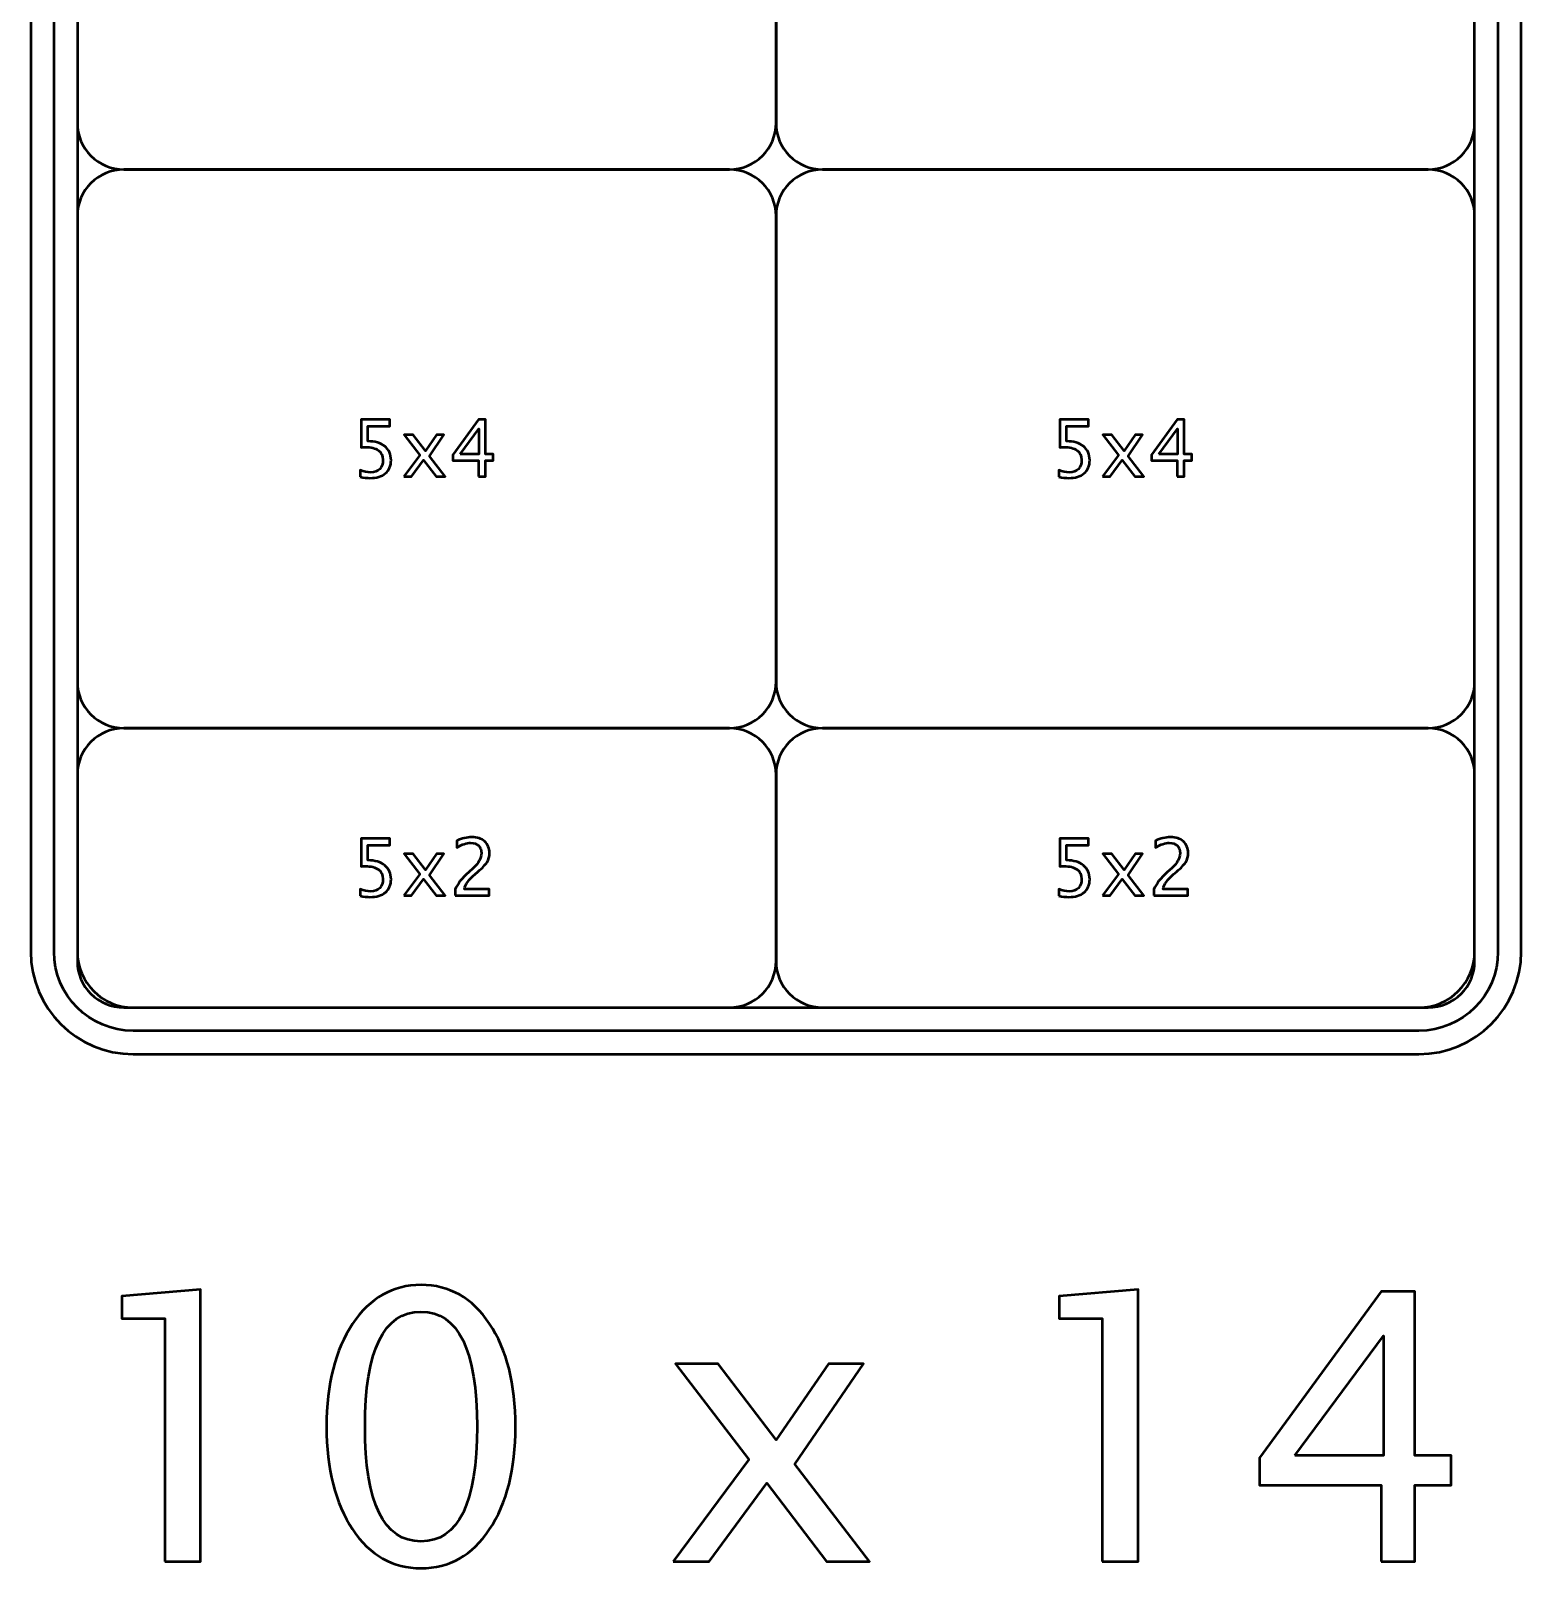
# Model space of a CAD drawing. Header units: centimetres. Extents: x -143 to 63, y -92 to 73.
# Drawn here: x -83 to -67, y -91.52 to -75.01 of the extents above; entities that cross this region are included whole.
import ezdxf

# ---------------------------------------------------------------- set-up
doc = ezdxf.new("R2010")
doc.units = ezdxf.units.CM
doc.header["$MEASUREMENT"] = 0
doc.layers.add('Layer 1', color=7, linetype='Continuous')

msp = doc.modelspace()

# ---------------------------------------------------------------- linework, layer by layer
at = {"layer": 'Layer 1', "color": 30, "lineweight": 53}
for points in [[(-83, -84.9), (-83, -84.9), (-83, -65.1), (-83, -65.1), (-83, -65.1), (-83, -64.49249), (-82.50751, -64), (-81.9, -64), (-81.9, -64), (-81.9, -64), (-68.1, -64), (-68.1, -64), (-68.1, -64), (-67.49249, -64), (-67, -64.49249), (-67, -65.1), (-67, -65.1), (-67, -65.1), (-67, -84.9), (-67, -84.9), (-67, -84.9), (-67, -85.50751), (-67.49249, -86), (-68.1, -86), (-68.1, -86), (-68.1, -86), (-81.9, -86), (-81.9, -86), (-81.9, -86), (-82.50751, -86), (-83, -85.50751), (-83, -84.9)], [(-82.75, -65.1), (-82.75, -65.1), (-82.75, -84.9), (-82.75, -84.9), (-82.75, -84.9), (-82.75, -85.36944), (-82.36944, -85.75), (-81.9, -85.75), (-81.9, -85.75), (-81.9, -85.75), (-68.1, -85.75), (-68.1, -85.75), (-68.1, -85.75), (-67.63056, -85.75), (-67.25, -85.36944), (-67.25, -84.9), (-67.25, -84.9), (-67.25, -84.9), (-67.25, -65.1), (-67.25, -65.1), (-67.25, -65.1), (-67.25, -64.63056), (-67.63056, -64.25), (-68.1, -64.25), (-68.1, -64.25), (-68.1, -64.25), (-81.9, -64.25), (-81.9, -64.25), (-81.9, -64.25), (-82.36944, -64.25), (-82.75, -64.63056), (-82.75, -65.1)], [(-82.5, -84.9), (-82.5, -84.9), (-82.5, -65.1), (-82.5, -65.1), (-82.5, -65.1), (-82.5, -64.76863), (-82.23137, -64.5), (-81.9, -64.5), (-81.9, -64.5), (-81.9, -64.5), (-68.1, -64.5), (-68.1, -64.5), (-68.1, -64.5), (-67.76863, -64.5), (-67.5, -64.76863), (-67.5, -65.1), (-67.5, -65.1), (-67.5, -65.1), (-67.5, -84.9), (-67.5, -84.9), (-67.5, -84.9), (-67.5, -85.23137), (-67.76863, -85.5), (-68.1, -85.5), (-68.1, -85.5), (-68.1, -85.5), (-81.9, -85.5), (-81.9, -85.5), (-81.9, -85.5), (-82.23137, -85.5), (-82.5, -85.23137), (-82.5, -84.9)]]:
    msp.add_open_spline(points, degree=3, knots=[0, 0, 0, 0, 0.11111111, 0.11111111, 0.11111111, 0.11111111, 0.22222222, 0.22222222, 0.22222222, 0.22222222, 0.33333333, 0.33333333, 0.33333333, 0.33333333, 0.44444444, 0.44444444, 0.44444444, 0.44444444, 0.55555556, 0.55555556, 0.55555556, 0.55555556, 0.66666667, 0.66666667, 0.66666667, 0.66666667, 0.77777778, 0.77777778, 0.77777778, 0.77777778, 1, 1, 1, 1], dxfattribs=at)
at = {"layer": 'Layer 1', "color": 231, "lineweight": 53}
for points, knots in [([(-82.5, -76), (-82.5, -76), (-82.5, -71), (-82.5, -71), (-82.5, -71), (-82.5, -70.72386), (-82.27614, -70.5), (-82, -70.5), (-82, -70.5), (-82, -70.5), (-75.5, -70.5), (-75.5, -70.5), (-75.5, -70.5), (-75.22386, -70.5), (-75, -70.72386), (-75, -71), (-75, -71), (-75, -71), (-75, -76), (-75, -76), (-75, -76), (-75, -76.27614), (-75.22386, -76.5), (-75.5, -76.5), (-75.5, -76.5), (-75.5, -76.5), (-82, -76.5), (-82, -76.5), (-82, -76.5), (-82.27614, -76.5), (-82.5, -76.27614), (-82.5, -76)], [0, 0, 0, 0, 0.11111111, 0.11111111, 0.11111111, 0.11111111, 0.22222222, 0.22222222, 0.22222222, 0.22222222, 0.33333333, 0.33333333, 0.33333333, 0.33333333, 0.44444444, 0.44444444, 0.44444444, 0.44444444, 0.55555556, 0.55555556, 0.55555556, 0.55555556, 0.66666667, 0.66666667, 0.66666667, 0.66666667, 0.77777778, 0.77777778, 0.77777778, 0.77777778, 1, 1, 1, 1]), ([(-75, -76), (-75, -76), (-75, -71), (-75, -71), (-75, -71), (-75, -70.72386), (-74.77614, -70.5), (-74.5, -70.5), (-74.5, -70.5), (-74.5, -70.5), (-68, -70.5), (-68, -70.5), (-68, -70.5), (-67.72386, -70.5), (-67.5, -70.72386), (-67.5, -71), (-67.5, -71), (-67.5, -71), (-67.5, -76), (-67.5, -76), (-67.5, -76), (-67.5, -76.27614), (-67.72386, -76.5), (-68, -76.5), (-68, -76.5), (-68, -76.5), (-74.5, -76.5), (-74.5, -76.5), (-74.5, -76.5), (-74.77614, -76.5), (-75, -76.27614), (-75, -76)], [0, 0, 0, 0, 0.11111111, 0.11111111, 0.11111111, 0.11111111, 0.22222222, 0.22222222, 0.22222222, 0.22222222, 0.33333333, 0.33333333, 0.33333333, 0.33333333, 0.44444444, 0.44444444, 0.44444444, 0.44444444, 0.55555556, 0.55555556, 0.55555556, 0.55555556, 0.66666667, 0.66666667, 0.66666667, 0.66666667, 0.77777778, 0.77777778, 0.77777778, 0.77777778, 1, 1, 1, 1]), ([(-82.5, -82), (-82.5, -82), (-82.5, -77), (-82.5, -77), (-82.5, -77), (-82.5, -76.72386), (-82.27614, -76.5), (-82, -76.5), (-82, -76.5), (-82, -76.5), (-75.5, -76.5), (-75.5, -76.5), (-75.5, -76.5), (-75.22386, -76.5), (-75, -76.72386), (-75, -77), (-75, -77), (-75, -77), (-75, -82), (-75, -82), (-75, -82), (-75, -82.27614), (-75.22386, -82.5), (-75.5, -82.5), (-75.5, -82.5), (-75.5, -82.5), (-82, -82.5), (-82, -82.5), (-82, -82.5), (-82.27614, -82.5), (-82.5, -82.27614), (-82.5, -82)], [0, 0, 0, 0, 0.11111111, 0.11111111, 0.11111111, 0.11111111, 0.22222222, 0.22222222, 0.22222222, 0.22222222, 0.33333333, 0.33333333, 0.33333333, 0.33333333, 0.44444444, 0.44444444, 0.44444444, 0.44444444, 0.55555556, 0.55555556, 0.55555556, 0.55555556, 0.66666667, 0.66666667, 0.66666667, 0.66666667, 0.77777778, 0.77777778, 0.77777778, 0.77777778, 1, 1, 1, 1]), ([(-75, -82), (-75, -82), (-75, -77), (-75, -77), (-75, -77), (-75, -76.72386), (-74.77614, -76.5), (-74.5, -76.5), (-74.5, -76.5), (-74.5, -76.5), (-68, -76.5), (-68, -76.5), (-68, -76.5), (-67.72386, -76.5), (-67.5, -76.72386), (-67.5, -77), (-67.5, -77), (-67.5, -77), (-67.5, -82), (-67.5, -82), (-67.5, -82), (-67.5, -82.27614), (-67.72386, -82.5), (-68, -82.5), (-68, -82.5), (-68, -82.5), (-74.5, -82.5), (-74.5, -82.5), (-74.5, -82.5), (-74.77614, -82.5), (-75, -82.27614), (-75, -82)], [0, 0, 0, 0, 0.11111111, 0.11111111, 0.11111111, 0.11111111, 0.22222222, 0.22222222, 0.22222222, 0.22222222, 0.33333333, 0.33333333, 0.33333333, 0.33333333, 0.44444444, 0.44444444, 0.44444444, 0.44444444, 0.55555556, 0.55555556, 0.55555556, 0.55555556, 0.66666667, 0.66666667, 0.66666667, 0.66666667, 0.77777778, 0.77777778, 0.77777778, 0.77777778, 1, 1, 1, 1]), ([(-79.46445, -79.80099), (-79.46445, -79.80099), (-79.46445, -79.72818), (-79.46445, -79.72818), (-79.46445, -79.72818), (-79.42395, -79.74455), (-79.38556, -79.75273), (-79.34888, -79.75273), (-79.34888, -79.75273), (-79.3088, -79.75273), (-79.27719, -79.74088), (-79.25419, -79.71717), (-79.25419, -79.71717), (-79.23119, -79.69346), (-79.21976, -79.66087), (-79.21976, -79.61938), (-79.21976, -79.61938), (-79.21976, -79.57479), (-79.23599, -79.54064), (-79.26844, -79.51707), (-79.26844, -79.51707), (-79.3009, -79.49351), (-79.34789, -79.4818), (-79.40927, -79.4818), (-79.40927, -79.4818), (-79.42352, -79.4818), (-79.43862, -79.48278), (-79.45429, -79.48476), (-79.45429, -79.48476), (-79.45429, -79.48476), (-79.45429, -79.18631), (-79.45429, -79.18631), (-79.45429, -79.18631), (-79.45429, -79.18631), (-79.1444, -79.18631), (-79.1444, -79.18631), (-79.1444, -79.18631), (-79.1444, -79.18631), (-79.1444, -79.25743), (-79.1444, -79.25743), (-79.1444, -79.25743), (-79.1444, -79.25743), (-79.38317, -79.25743), (-79.38317, -79.25743), (-79.38317, -79.25743), (-79.38317, -79.25743), (-79.38317, -79.41914), (-79.38317, -79.41914), (-79.38317, -79.41914), (-79.30443, -79.41914), (-79.24304, -79.4372), (-79.19887, -79.47333), (-79.19887, -79.47333), (-79.15471, -79.50931), (-79.13255, -79.55927), (-79.13255, -79.62319), (-79.13255, -79.62319), (-79.13255, -79.68274), (-79.15259, -79.72931), (-79.19267, -79.76303), (-79.19267, -79.76303), (-79.23274, -79.79676), (-79.28806, -79.81369), (-79.35861, -79.81369), (-79.35861, -79.81369), (-79.39008, -79.81369), (-79.42536, -79.80946), (-79.46445, -79.80099)], [0, 0, 0, 0, 0.05555556, 0.05555556, 0.05555556, 0.05555556, 0.11111111, 0.11111111, 0.11111111, 0.11111111, 0.16666667, 0.16666667, 0.16666667, 0.16666667, 0.22222222, 0.22222222, 0.22222222, 0.22222222, 0.27777778, 0.27777778, 0.27777778, 0.27777778, 0.33333333, 0.33333333, 0.33333333, 0.33333333, 0.38888889, 0.38888889, 0.38888889, 0.38888889, 0.44444444, 0.44444444, 0.44444444, 0.44444444, 0.5, 0.5, 0.5, 0.5, 0.55555556, 0.55555556, 0.55555556, 0.55555556, 0.61111111, 0.61111111, 0.61111111, 0.61111111, 0.66666667, 0.66666667, 0.66666667, 0.66666667, 0.72222222, 0.72222222, 0.72222222, 0.72222222, 0.77777778, 0.77777778, 0.77777778, 0.77777778, 0.83333333, 0.83333333, 0.83333333, 0.83333333, 0.88888889, 0.88888889, 0.88888889, 0.88888889, 1, 1, 1, 1]), ([(-78.19388, -79.79845), (-78.19388, -79.79845), (-78.19388, -79.62488), (-78.19388, -79.62488), (-78.19388, -79.62488), (-78.19388, -79.62488), (-78.46989, -79.62488), (-78.46989, -79.62488), (-78.46989, -79.62488), (-78.46989, -79.62488), (-78.46989, -79.56308), (-78.46989, -79.56308), (-78.46989, -79.56308), (-78.46989, -79.56308), (-78.19388, -79.18631), (-78.19388, -79.18631), (-78.19388, -79.18631), (-78.19388, -79.18631), (-78.11768, -79.18631), (-78.11768, -79.18631), (-78.11768, -79.18631), (-78.11768, -79.18631), (-78.11768, -79.558), (-78.11768, -79.558), (-78.11768, -79.558), (-78.11768, -79.558), (-78.03555, -79.558), (-78.03555, -79.558), (-78.03555, -79.558), (-78.03555, -79.558), (-78.03555, -79.62488), (-78.03555, -79.62488), (-78.03555, -79.62488), (-78.03555, -79.62488), (-78.11768, -79.62488), (-78.11768, -79.62488), (-78.11768, -79.62488), (-78.11768, -79.62488), (-78.11768, -79.79845), (-78.11768, -79.79845), (-78.11768, -79.79845), (-78.11768, -79.79845), (-78.19388, -79.79845), (-78.19388, -79.79845)], [0, 0, 0, 0, 0.08333333, 0.08333333, 0.08333333, 0.08333333, 0.16666667, 0.16666667, 0.16666667, 0.16666667, 0.25, 0.25, 0.25, 0.25, 0.33333333, 0.33333333, 0.33333333, 0.33333333, 0.41666667, 0.41666667, 0.41666667, 0.41666667, 0.5, 0.5, 0.5, 0.5, 0.58333333, 0.58333333, 0.58333333, 0.58333333, 0.66666667, 0.66666667, 0.66666667, 0.66666667, 0.75, 0.75, 0.75, 0.75, 0.83333333, 0.83333333, 0.83333333, 0.83333333, 1, 1, 1, 1]), ([(-71.96445, -79.80099), (-71.96445, -79.80099), (-71.96445, -79.72818), (-71.96445, -79.72818), (-71.96445, -79.72818), (-71.92395, -79.74455), (-71.88556, -79.75273), (-71.84888, -79.75273), (-71.84888, -79.75273), (-71.8088, -79.75273), (-71.77719, -79.74088), (-71.75419, -79.71717), (-71.75419, -79.71717), (-71.73119, -79.69346), (-71.71976, -79.66087), (-71.71976, -79.61938), (-71.71976, -79.61938), (-71.71976, -79.57479), (-71.73599, -79.54064), (-71.76844, -79.51707), (-71.76844, -79.51707), (-71.8009, -79.49351), (-71.84789, -79.4818), (-71.90927, -79.4818), (-71.90927, -79.4818), (-71.92352, -79.4818), (-71.93862, -79.48278), (-71.95429, -79.48476), (-71.95429, -79.48476), (-71.95429, -79.48476), (-71.95429, -79.18631), (-71.95429, -79.18631), (-71.95429, -79.18631), (-71.95429, -79.18631), (-71.6444, -79.18631), (-71.6444, -79.18631), (-71.6444, -79.18631), (-71.6444, -79.18631), (-71.6444, -79.25743), (-71.6444, -79.25743), (-71.6444, -79.25743), (-71.6444, -79.25743), (-71.88317, -79.25743), (-71.88317, -79.25743), (-71.88317, -79.25743), (-71.88317, -79.25743), (-71.88317, -79.41914), (-71.88317, -79.41914), (-71.88317, -79.41914), (-71.80443, -79.41914), (-71.74304, -79.4372), (-71.69887, -79.47333), (-71.69887, -79.47333), (-71.65471, -79.50931), (-71.63255, -79.55927), (-71.63255, -79.62319), (-71.63255, -79.62319), (-71.63255, -79.68274), (-71.65259, -79.72931), (-71.69267, -79.76303), (-71.69267, -79.76303), (-71.73274, -79.79676), (-71.78806, -79.81369), (-71.85861, -79.81369), (-71.85861, -79.81369), (-71.89008, -79.81369), (-71.92536, -79.80946), (-71.96445, -79.80099)], [0, 0, 0, 0, 0.05555556, 0.05555556, 0.05555556, 0.05555556, 0.11111111, 0.11111111, 0.11111111, 0.11111111, 0.16666667, 0.16666667, 0.16666667, 0.16666667, 0.22222222, 0.22222222, 0.22222222, 0.22222222, 0.27777778, 0.27777778, 0.27777778, 0.27777778, 0.33333333, 0.33333333, 0.33333333, 0.33333333, 0.38888889, 0.38888889, 0.38888889, 0.38888889, 0.44444444, 0.44444444, 0.44444444, 0.44444444, 0.5, 0.5, 0.5, 0.5, 0.55555556, 0.55555556, 0.55555556, 0.55555556, 0.61111111, 0.61111111, 0.61111111, 0.61111111, 0.66666667, 0.66666667, 0.66666667, 0.66666667, 0.72222222, 0.72222222, 0.72222222, 0.72222222, 0.77777778, 0.77777778, 0.77777778, 0.77777778, 0.83333333, 0.83333333, 0.83333333, 0.83333333, 0.88888889, 0.88888889, 0.88888889, 0.88888889, 1, 1, 1, 1]), ([(-70.69388, -79.79845), (-70.69388, -79.79845), (-70.69388, -79.62488), (-70.69388, -79.62488), (-70.69388, -79.62488), (-70.69388, -79.62488), (-70.96989, -79.62488), (-70.96989, -79.62488), (-70.96989, -79.62488), (-70.96989, -79.62488), (-70.96989, -79.56308), (-70.96989, -79.56308), (-70.96989, -79.56308), (-70.96989, -79.56308), (-70.69388, -79.18631), (-70.69388, -79.18631), (-70.69388, -79.18631), (-70.69388, -79.18631), (-70.61768, -79.18631), (-70.61768, -79.18631), (-70.61768, -79.18631), (-70.61768, -79.18631), (-70.61768, -79.558), (-70.61768, -79.558), (-70.61768, -79.558), (-70.61768, -79.558), (-70.53555, -79.558), (-70.53555, -79.558), (-70.53555, -79.558), (-70.53555, -79.558), (-70.53555, -79.62488), (-70.53555, -79.62488), (-70.53555, -79.62488), (-70.53555, -79.62488), (-70.61768, -79.62488), (-70.61768, -79.62488), (-70.61768, -79.62488), (-70.61768, -79.62488), (-70.61768, -79.79845), (-70.61768, -79.79845), (-70.61768, -79.79845), (-70.61768, -79.79845), (-70.69388, -79.79845), (-70.69388, -79.79845)], [0, 0, 0, 0, 0.08333333, 0.08333333, 0.08333333, 0.08333333, 0.16666667, 0.16666667, 0.16666667, 0.16666667, 0.25, 0.25, 0.25, 0.25, 0.33333333, 0.33333333, 0.33333333, 0.33333333, 0.41666667, 0.41666667, 0.41666667, 0.41666667, 0.5, 0.5, 0.5, 0.5, 0.58333333, 0.58333333, 0.58333333, 0.58333333, 0.66666667, 0.66666667, 0.66666667, 0.66666667, 0.75, 0.75, 0.75, 0.75, 0.83333333, 0.83333333, 0.83333333, 0.83333333, 1, 1, 1, 1]), ([(-78.99595, -79.79845), (-78.99595, -79.79845), (-78.82507, -79.56689), (-78.82507, -79.56689), (-78.82507, -79.56689), (-78.82507, -79.56689), (-78.99087, -79.34971), (-78.99087, -79.34971), (-78.99087, -79.34971), (-78.99087, -79.34971), (-78.89393, -79.34971), (-78.89393, -79.34971), (-78.89393, -79.34971), (-78.89393, -79.34971), (-78.76298, -79.52258), (-78.76298, -79.52258), (-78.76298, -79.52258), (-78.76298, -79.52258), (-78.64444, -79.34971), (-78.64444, -79.34971), (-78.64444, -79.34971), (-78.64444, -79.34971), (-78.565, -79.34971), (-78.565, -79.34971), (-78.565, -79.34971), (-78.565, -79.34971), (-78.72022, -79.57733), (-78.72022, -79.57733), (-78.72022, -79.57733), (-78.72022, -79.57733), (-78.55145, -79.79845), (-78.55145, -79.79845), (-78.55145, -79.79845), (-78.55145, -79.79845), (-78.6484, -79.79845), (-78.6484, -79.79845), (-78.6484, -79.79845), (-78.6484, -79.79845), (-78.78358, -79.62065), (-78.78358, -79.62065), (-78.78358, -79.62065), (-78.78358, -79.62065), (-78.91439, -79.79845), (-78.91439, -79.79845), (-78.91439, -79.79845), (-78.91439, -79.79845), (-78.99595, -79.79845), (-78.99595, -79.79845)], [0, 0, 0, 0, 0.07692308, 0.07692308, 0.07692308, 0.07692308, 0.15384615, 0.15384615, 0.15384615, 0.15384615, 0.23076923, 0.23076923, 0.23076923, 0.23076923, 0.30769231, 0.30769231, 0.30769231, 0.30769231, 0.38461538, 0.38461538, 0.38461538, 0.38461538, 0.46153846, 0.46153846, 0.46153846, 0.46153846, 0.53846154, 0.53846154, 0.53846154, 0.53846154, 0.61538462, 0.61538462, 0.61538462, 0.61538462, 0.69230769, 0.69230769, 0.69230769, 0.69230769, 0.76923077, 0.76923077, 0.76923077, 0.76923077, 0.84615385, 0.84615385, 0.84615385, 0.84615385, 1, 1, 1, 1]), ([(-78.3896, -79.558), (-78.3896, -79.558), (-78.1888, -79.558), (-78.1888, -79.558), (-78.1888, -79.558), (-78.1888, -79.558), (-78.1888, -79.28678), (-78.1888, -79.28678), (-78.1888, -79.28678), (-78.1888, -79.28678), (-78.3896, -79.558), (-78.3896, -79.558)], [0, 0, 0, 0, 0.25, 0.25, 0.25, 0.25, 0.5, 0.5, 0.5, 0.5, 1, 1, 1, 1]), ([(-71.49595, -79.79845), (-71.49595, -79.79845), (-71.32507, -79.56689), (-71.32507, -79.56689), (-71.32507, -79.56689), (-71.32507, -79.56689), (-71.49087, -79.34971), (-71.49087, -79.34971), (-71.49087, -79.34971), (-71.49087, -79.34971), (-71.39393, -79.34971), (-71.39393, -79.34971), (-71.39393, -79.34971), (-71.39393, -79.34971), (-71.26298, -79.52258), (-71.26298, -79.52258), (-71.26298, -79.52258), (-71.26298, -79.52258), (-71.14444, -79.34971), (-71.14444, -79.34971), (-71.14444, -79.34971), (-71.14444, -79.34971), (-71.065, -79.34971), (-71.065, -79.34971), (-71.065, -79.34971), (-71.065, -79.34971), (-71.22022, -79.57733), (-71.22022, -79.57733), (-71.22022, -79.57733), (-71.22022, -79.57733), (-71.05145, -79.79845), (-71.05145, -79.79845), (-71.05145, -79.79845), (-71.05145, -79.79845), (-71.1484, -79.79845), (-71.1484, -79.79845), (-71.1484, -79.79845), (-71.1484, -79.79845), (-71.28358, -79.62065), (-71.28358, -79.62065), (-71.28358, -79.62065), (-71.28358, -79.62065), (-71.41439, -79.79845), (-71.41439, -79.79845), (-71.41439, -79.79845), (-71.41439, -79.79845), (-71.49595, -79.79845), (-71.49595, -79.79845)], [0, 0, 0, 0, 0.07692308, 0.07692308, 0.07692308, 0.07692308, 0.15384615, 0.15384615, 0.15384615, 0.15384615, 0.23076923, 0.23076923, 0.23076923, 0.23076923, 0.30769231, 0.30769231, 0.30769231, 0.30769231, 0.38461538, 0.38461538, 0.38461538, 0.38461538, 0.46153846, 0.46153846, 0.46153846, 0.46153846, 0.53846154, 0.53846154, 0.53846154, 0.53846154, 0.61538462, 0.61538462, 0.61538462, 0.61538462, 0.69230769, 0.69230769, 0.69230769, 0.69230769, 0.76923077, 0.76923077, 0.76923077, 0.76923077, 0.84615385, 0.84615385, 0.84615385, 0.84615385, 1, 1, 1, 1]), ([(-70.8896, -79.558), (-70.8896, -79.558), (-70.6888, -79.558), (-70.6888, -79.558), (-70.6888, -79.558), (-70.6888, -79.558), (-70.6888, -79.28678), (-70.6888, -79.28678), (-70.6888, -79.28678), (-70.6888, -79.28678), (-70.8896, -79.558), (-70.8896, -79.558)], [0, 0, 0, 0, 0.25, 0.25, 0.25, 0.25, 0.5, 0.5, 0.5, 0.5, 1, 1, 1, 1])]:
    msp.add_open_spline(points, degree=3, knots=knots, dxfattribs=at)
at = {"layer": 'Layer 1', "color": 29, "lineweight": 53}
for points, knots in [([(-82.5, -85), (-82.5, -85), (-82.5, -83), (-82.5, -83), (-82.5, -83), (-82.5, -82.72386), (-82.27614, -82.5), (-82, -82.5), (-82, -82.5), (-82, -82.5), (-75.5, -82.5), (-75.5, -82.5), (-75.5, -82.5), (-75.22386, -82.5), (-75, -82.72386), (-75, -83), (-75, -83), (-75, -83), (-75, -85), (-75, -85), (-75, -85), (-75, -85.27614), (-75.22386, -85.5), (-75.5, -85.5), (-75.5, -85.5), (-75.5, -85.5), (-82, -85.5), (-82, -85.5), (-82, -85.5), (-82.27614, -85.5), (-82.5, -85.27614), (-82.5, -85)], [0, 0, 0, 0, 0.11111111, 0.11111111, 0.11111111, 0.11111111, 0.22222222, 0.22222222, 0.22222222, 0.22222222, 0.33333333, 0.33333333, 0.33333333, 0.33333333, 0.44444444, 0.44444444, 0.44444444, 0.44444444, 0.55555556, 0.55555556, 0.55555556, 0.55555556, 0.66666667, 0.66666667, 0.66666667, 0.66666667, 0.77777778, 0.77777778, 0.77777778, 0.77777778, 1, 1, 1, 1]), ([(-75, -85), (-75, -85), (-75, -83), (-75, -83), (-75, -83), (-75, -82.72386), (-74.77614, -82.5), (-74.5, -82.5), (-74.5, -82.5), (-74.5, -82.5), (-68, -82.5), (-68, -82.5), (-68, -82.5), (-67.72386, -82.5), (-67.5, -82.72386), (-67.5, -83), (-67.5, -83), (-67.5, -83), (-67.5, -85), (-67.5, -85), (-67.5, -85), (-67.5, -85.27614), (-67.72386, -85.5), (-68, -85.5), (-68, -85.5), (-68, -85.5), (-74.5, -85.5), (-74.5, -85.5), (-74.5, -85.5), (-74.77614, -85.5), (-75, -85.27614), (-75, -85)], [0, 0, 0, 0, 0.11111111, 0.11111111, 0.11111111, 0.11111111, 0.22222222, 0.22222222, 0.22222222, 0.22222222, 0.33333333, 0.33333333, 0.33333333, 0.33333333, 0.44444444, 0.44444444, 0.44444444, 0.44444444, 0.55555556, 0.55555556, 0.55555556, 0.55555556, 0.66666667, 0.66666667, 0.66666667, 0.66666667, 0.77777778, 0.77777778, 0.77777778, 0.77777778, 1, 1, 1, 1]), ([(-79.46445, -84.30099), (-79.46445, -84.30099), (-79.46445, -84.22818), (-79.46445, -84.22818), (-79.46445, -84.22818), (-79.42395, -84.24455), (-79.38556, -84.25273), (-79.34888, -84.25273), (-79.34888, -84.25273), (-79.3088, -84.25273), (-79.27719, -84.24088), (-79.25419, -84.21717), (-79.25419, -84.21717), (-79.23119, -84.19346), (-79.21976, -84.16087), (-79.21976, -84.11938), (-79.21976, -84.11938), (-79.21976, -84.07479), (-79.23599, -84.04064), (-79.26844, -84.01707), (-79.26844, -84.01707), (-79.3009, -83.99351), (-79.34789, -83.9818), (-79.40927, -83.9818), (-79.40927, -83.9818), (-79.42352, -83.9818), (-79.43862, -83.98278), (-79.45429, -83.98476), (-79.45429, -83.98476), (-79.45429, -83.98476), (-79.45429, -83.68631), (-79.45429, -83.68631), (-79.45429, -83.68631), (-79.45429, -83.68631), (-79.1444, -83.68631), (-79.1444, -83.68631), (-79.1444, -83.68631), (-79.1444, -83.68631), (-79.1444, -83.75743), (-79.1444, -83.75743), (-79.1444, -83.75743), (-79.1444, -83.75743), (-79.38317, -83.75743), (-79.38317, -83.75743), (-79.38317, -83.75743), (-79.38317, -83.75743), (-79.38317, -83.91914), (-79.38317, -83.91914), (-79.38317, -83.91914), (-79.30443, -83.91914), (-79.24304, -83.9372), (-79.19887, -83.97333), (-79.19887, -83.97333), (-79.15471, -84.00931), (-79.13255, -84.05927), (-79.13255, -84.12319), (-79.13255, -84.12319), (-79.13255, -84.18274), (-79.15259, -84.22931), (-79.19267, -84.26303), (-79.19267, -84.26303), (-79.23274, -84.29676), (-79.28806, -84.31369), (-79.35861, -84.31369), (-79.35861, -84.31369), (-79.39008, -84.31369), (-79.42536, -84.30946), (-79.46445, -84.30099)], [0, 0, 0, 0, 0.05555556, 0.05555556, 0.05555556, 0.05555556, 0.11111111, 0.11111111, 0.11111111, 0.11111111, 0.16666667, 0.16666667, 0.16666667, 0.16666667, 0.22222222, 0.22222222, 0.22222222, 0.22222222, 0.27777778, 0.27777778, 0.27777778, 0.27777778, 0.33333333, 0.33333333, 0.33333333, 0.33333333, 0.38888889, 0.38888889, 0.38888889, 0.38888889, 0.44444444, 0.44444444, 0.44444444, 0.44444444, 0.5, 0.5, 0.5, 0.5, 0.55555556, 0.55555556, 0.55555556, 0.55555556, 0.61111111, 0.61111111, 0.61111111, 0.61111111, 0.66666667, 0.66666667, 0.66666667, 0.66666667, 0.72222222, 0.72222222, 0.72222222, 0.72222222, 0.77777778, 0.77777778, 0.77777778, 0.77777778, 0.83333333, 0.83333333, 0.83333333, 0.83333333, 0.88888889, 0.88888889, 0.88888889, 0.88888889, 1, 1, 1, 1]), ([(-78.4428, -84.29845), (-78.4428, -84.29845), (-78.4428, -84.22733), (-78.4428, -84.22733), (-78.4428, -84.22733), (-78.41909, -84.17187), (-78.37125, -84.11134), (-78.29914, -84.046), (-78.29914, -84.046), (-78.29914, -84.046), (-78.25258, -84.00423), (-78.25258, -84.00423), (-78.25258, -84.00423), (-78.19261, -83.94976), (-78.16255, -83.89586), (-78.16255, -83.84224), (-78.16255, -83.84224), (-78.16255, -83.80795), (-78.17285, -83.78113), (-78.19331, -83.76152), (-78.19331, -83.76152), (-78.21377, -83.74191), (-78.24214, -83.73203), (-78.27812, -83.73203), (-78.27812, -83.73203), (-78.32017, -83.73203), (-78.36998, -83.74811), (-78.42756, -83.78029), (-78.42756, -83.78029), (-78.42756, -83.78029), (-78.42756, -83.70917), (-78.42756, -83.70917), (-78.42756, -83.70917), (-78.37323, -83.68377), (-78.31918, -83.67107), (-78.26528, -83.67107), (-78.26528, -83.67107), (-78.20799, -83.67107), (-78.16198, -83.68645), (-78.12727, -83.71735), (-78.12727, -83.71735), (-78.0927, -83.74826), (-78.07534, -83.78918), (-78.07534, -83.84026), (-78.07534, -83.84026), (-78.07534, -83.87695), (-78.08409, -83.90955), (-78.10159, -83.93791), (-78.10159, -83.93791), (-78.11923, -83.96641), (-78.15182, -84.00085), (-78.19966, -84.04149), (-78.19966, -84.04149), (-78.19966, -84.04149), (-78.23113, -84.0683), (-78.23113, -84.0683), (-78.23113, -84.0683), (-78.2966, -84.12375), (-78.33442, -84.17681), (-78.34458, -84.22733), (-78.34458, -84.22733), (-78.34458, -84.22733), (-78.07788, -84.22733), (-78.07788, -84.22733), (-78.07788, -84.22733), (-78.07788, -84.22733), (-78.07788, -84.29845), (-78.07788, -84.29845), (-78.07788, -84.29845), (-78.07788, -84.29845), (-78.4428, -84.29845), (-78.4428, -84.29845)], [0, 0, 0, 0, 0.05263158, 0.05263158, 0.05263158, 0.05263158, 0.10526316, 0.10526316, 0.10526316, 0.10526316, 0.15789474, 0.15789474, 0.15789474, 0.15789474, 0.21052632, 0.21052632, 0.21052632, 0.21052632, 0.26315789, 0.26315789, 0.26315789, 0.26315789, 0.31578947, 0.31578947, 0.31578947, 0.31578947, 0.36842105, 0.36842105, 0.36842105, 0.36842105, 0.42105263, 0.42105263, 0.42105263, 0.42105263, 0.47368421, 0.47368421, 0.47368421, 0.47368421, 0.52631579, 0.52631579, 0.52631579, 0.52631579, 0.57894737, 0.57894737, 0.57894737, 0.57894737, 0.63157895, 0.63157895, 0.63157895, 0.63157895, 0.68421053, 0.68421053, 0.68421053, 0.68421053, 0.73684211, 0.73684211, 0.73684211, 0.73684211, 0.78947368, 0.78947368, 0.78947368, 0.78947368, 0.84210526, 0.84210526, 0.84210526, 0.84210526, 0.89473684, 0.89473684, 0.89473684, 0.89473684, 1, 1, 1, 1]), ([(-71.96445, -84.30099), (-71.96445, -84.30099), (-71.96445, -84.22818), (-71.96445, -84.22818), (-71.96445, -84.22818), (-71.92395, -84.24455), (-71.88556, -84.25273), (-71.84888, -84.25273), (-71.84888, -84.25273), (-71.8088, -84.25273), (-71.77719, -84.24088), (-71.75419, -84.21717), (-71.75419, -84.21717), (-71.73119, -84.19346), (-71.71976, -84.16087), (-71.71976, -84.11938), (-71.71976, -84.11938), (-71.71976, -84.07479), (-71.73599, -84.04064), (-71.76844, -84.01707), (-71.76844, -84.01707), (-71.8009, -83.99351), (-71.84789, -83.9818), (-71.90927, -83.9818), (-71.90927, -83.9818), (-71.92352, -83.9818), (-71.93862, -83.98278), (-71.95429, -83.98476), (-71.95429, -83.98476), (-71.95429, -83.98476), (-71.95429, -83.68631), (-71.95429, -83.68631), (-71.95429, -83.68631), (-71.95429, -83.68631), (-71.6444, -83.68631), (-71.6444, -83.68631), (-71.6444, -83.68631), (-71.6444, -83.68631), (-71.6444, -83.75743), (-71.6444, -83.75743), (-71.6444, -83.75743), (-71.6444, -83.75743), (-71.88317, -83.75743), (-71.88317, -83.75743), (-71.88317, -83.75743), (-71.88317, -83.75743), (-71.88317, -83.91914), (-71.88317, -83.91914), (-71.88317, -83.91914), (-71.80443, -83.91914), (-71.74304, -83.9372), (-71.69887, -83.97333), (-71.69887, -83.97333), (-71.65471, -84.00931), (-71.63255, -84.05927), (-71.63255, -84.12319), (-71.63255, -84.12319), (-71.63255, -84.18274), (-71.65259, -84.22931), (-71.69267, -84.26303), (-71.69267, -84.26303), (-71.73274, -84.29676), (-71.78806, -84.31369), (-71.85861, -84.31369), (-71.85861, -84.31369), (-71.89008, -84.31369), (-71.92536, -84.30946), (-71.96445, -84.30099)], [0, 0, 0, 0, 0.05555556, 0.05555556, 0.05555556, 0.05555556, 0.11111111, 0.11111111, 0.11111111, 0.11111111, 0.16666667, 0.16666667, 0.16666667, 0.16666667, 0.22222222, 0.22222222, 0.22222222, 0.22222222, 0.27777778, 0.27777778, 0.27777778, 0.27777778, 0.33333333, 0.33333333, 0.33333333, 0.33333333, 0.38888889, 0.38888889, 0.38888889, 0.38888889, 0.44444444, 0.44444444, 0.44444444, 0.44444444, 0.5, 0.5, 0.5, 0.5, 0.55555556, 0.55555556, 0.55555556, 0.55555556, 0.61111111, 0.61111111, 0.61111111, 0.61111111, 0.66666667, 0.66666667, 0.66666667, 0.66666667, 0.72222222, 0.72222222, 0.72222222, 0.72222222, 0.77777778, 0.77777778, 0.77777778, 0.77777778, 0.83333333, 0.83333333, 0.83333333, 0.83333333, 0.88888889, 0.88888889, 0.88888889, 0.88888889, 1, 1, 1, 1]), ([(-70.9428, -84.29845), (-70.9428, -84.29845), (-70.9428, -84.22733), (-70.9428, -84.22733), (-70.9428, -84.22733), (-70.91909, -84.17187), (-70.87125, -84.11134), (-70.79914, -84.046), (-70.79914, -84.046), (-70.79914, -84.046), (-70.75258, -84.00423), (-70.75258, -84.00423), (-70.75258, -84.00423), (-70.69261, -83.94976), (-70.66255, -83.89586), (-70.66255, -83.84224), (-70.66255, -83.84224), (-70.66255, -83.80795), (-70.67285, -83.78113), (-70.69331, -83.76152), (-70.69331, -83.76152), (-70.71377, -83.74191), (-70.74214, -83.73203), (-70.77812, -83.73203), (-70.77812, -83.73203), (-70.82017, -83.73203), (-70.86998, -83.74811), (-70.92756, -83.78029), (-70.92756, -83.78029), (-70.92756, -83.78029), (-70.92756, -83.70917), (-70.92756, -83.70917), (-70.92756, -83.70917), (-70.87323, -83.68377), (-70.81918, -83.67107), (-70.76528, -83.67107), (-70.76528, -83.67107), (-70.70799, -83.67107), (-70.66198, -83.68645), (-70.62727, -83.71735), (-70.62727, -83.71735), (-70.5927, -83.74826), (-70.57534, -83.78918), (-70.57534, -83.84026), (-70.57534, -83.84026), (-70.57534, -83.87695), (-70.58409, -83.90955), (-70.60159, -83.93791), (-70.60159, -83.93791), (-70.61923, -83.96641), (-70.65182, -84.00085), (-70.69966, -84.04149), (-70.69966, -84.04149), (-70.69966, -84.04149), (-70.73113, -84.0683), (-70.73113, -84.0683), (-70.73113, -84.0683), (-70.7966, -84.12375), (-70.83442, -84.17681), (-70.84458, -84.22733), (-70.84458, -84.22733), (-70.84458, -84.22733), (-70.57788, -84.22733), (-70.57788, -84.22733), (-70.57788, -84.22733), (-70.57788, -84.22733), (-70.57788, -84.29845), (-70.57788, -84.29845), (-70.57788, -84.29845), (-70.57788, -84.29845), (-70.9428, -84.29845), (-70.9428, -84.29845)], [0, 0, 0, 0, 0.05263158, 0.05263158, 0.05263158, 0.05263158, 0.10526316, 0.10526316, 0.10526316, 0.10526316, 0.15789474, 0.15789474, 0.15789474, 0.15789474, 0.21052632, 0.21052632, 0.21052632, 0.21052632, 0.26315789, 0.26315789, 0.26315789, 0.26315789, 0.31578947, 0.31578947, 0.31578947, 0.31578947, 0.36842105, 0.36842105, 0.36842105, 0.36842105, 0.42105263, 0.42105263, 0.42105263, 0.42105263, 0.47368421, 0.47368421, 0.47368421, 0.47368421, 0.52631579, 0.52631579, 0.52631579, 0.52631579, 0.57894737, 0.57894737, 0.57894737, 0.57894737, 0.63157895, 0.63157895, 0.63157895, 0.63157895, 0.68421053, 0.68421053, 0.68421053, 0.68421053, 0.73684211, 0.73684211, 0.73684211, 0.73684211, 0.78947368, 0.78947368, 0.78947368, 0.78947368, 0.84210526, 0.84210526, 0.84210526, 0.84210526, 0.89473684, 0.89473684, 0.89473684, 0.89473684, 1, 1, 1, 1]), ([(-78.99595, -84.29845), (-78.99595, -84.29845), (-78.82507, -84.06689), (-78.82507, -84.06689), (-78.82507, -84.06689), (-78.82507, -84.06689), (-78.99087, -83.84971), (-78.99087, -83.84971), (-78.99087, -83.84971), (-78.99087, -83.84971), (-78.89393, -83.84971), (-78.89393, -83.84971), (-78.89393, -83.84971), (-78.89393, -83.84971), (-78.76298, -84.02258), (-78.76298, -84.02258), (-78.76298, -84.02258), (-78.76298, -84.02258), (-78.64444, -83.84971), (-78.64444, -83.84971), (-78.64444, -83.84971), (-78.64444, -83.84971), (-78.565, -83.84971), (-78.565, -83.84971), (-78.565, -83.84971), (-78.565, -83.84971), (-78.72022, -84.07733), (-78.72022, -84.07733), (-78.72022, -84.07733), (-78.72022, -84.07733), (-78.55145, -84.29845), (-78.55145, -84.29845), (-78.55145, -84.29845), (-78.55145, -84.29845), (-78.6484, -84.29845), (-78.6484, -84.29845), (-78.6484, -84.29845), (-78.6484, -84.29845), (-78.78358, -84.12065), (-78.78358, -84.12065), (-78.78358, -84.12065), (-78.78358, -84.12065), (-78.91439, -84.29845), (-78.91439, -84.29845), (-78.91439, -84.29845), (-78.91439, -84.29845), (-78.99595, -84.29845), (-78.99595, -84.29845)], [0, 0, 0, 0, 0.07692308, 0.07692308, 0.07692308, 0.07692308, 0.15384615, 0.15384615, 0.15384615, 0.15384615, 0.23076923, 0.23076923, 0.23076923, 0.23076923, 0.30769231, 0.30769231, 0.30769231, 0.30769231, 0.38461538, 0.38461538, 0.38461538, 0.38461538, 0.46153846, 0.46153846, 0.46153846, 0.46153846, 0.53846154, 0.53846154, 0.53846154, 0.53846154, 0.61538462, 0.61538462, 0.61538462, 0.61538462, 0.69230769, 0.69230769, 0.69230769, 0.69230769, 0.76923077, 0.76923077, 0.76923077, 0.76923077, 0.84615385, 0.84615385, 0.84615385, 0.84615385, 1, 1, 1, 1]), ([(-71.49595, -84.29845), (-71.49595, -84.29845), (-71.32507, -84.06689), (-71.32507, -84.06689), (-71.32507, -84.06689), (-71.32507, -84.06689), (-71.49087, -83.84971), (-71.49087, -83.84971), (-71.49087, -83.84971), (-71.49087, -83.84971), (-71.39393, -83.84971), (-71.39393, -83.84971), (-71.39393, -83.84971), (-71.39393, -83.84971), (-71.26298, -84.02258), (-71.26298, -84.02258), (-71.26298, -84.02258), (-71.26298, -84.02258), (-71.14444, -83.84971), (-71.14444, -83.84971), (-71.14444, -83.84971), (-71.14444, -83.84971), (-71.065, -83.84971), (-71.065, -83.84971), (-71.065, -83.84971), (-71.065, -83.84971), (-71.22022, -84.07733), (-71.22022, -84.07733), (-71.22022, -84.07733), (-71.22022, -84.07733), (-71.05145, -84.29845), (-71.05145, -84.29845), (-71.05145, -84.29845), (-71.05145, -84.29845), (-71.1484, -84.29845), (-71.1484, -84.29845), (-71.1484, -84.29845), (-71.1484, -84.29845), (-71.28358, -84.12065), (-71.28358, -84.12065), (-71.28358, -84.12065), (-71.28358, -84.12065), (-71.41439, -84.29845), (-71.41439, -84.29845), (-71.41439, -84.29845), (-71.41439, -84.29845), (-71.49595, -84.29845), (-71.49595, -84.29845)], [0, 0, 0, 0, 0.07692308, 0.07692308, 0.07692308, 0.07692308, 0.15384615, 0.15384615, 0.15384615, 0.15384615, 0.23076923, 0.23076923, 0.23076923, 0.23076923, 0.30769231, 0.30769231, 0.30769231, 0.30769231, 0.38461538, 0.38461538, 0.38461538, 0.38461538, 0.46153846, 0.46153846, 0.46153846, 0.46153846, 0.53846154, 0.53846154, 0.53846154, 0.53846154, 0.61538462, 0.61538462, 0.61538462, 0.61538462, 0.69230769, 0.69230769, 0.69230769, 0.69230769, 0.76923077, 0.76923077, 0.76923077, 0.76923077, 0.84615385, 0.84615385, 0.84615385, 0.84615385, 1, 1, 1, 1])]:
    msp.add_open_spline(points, degree=3, knots=knots, dxfattribs=at)
at = {"layer": 'Layer 1', "color": 5, "lineweight": 53}
for points, knots in [([(-78.81066, -91.5212), (-79.11464, -91.5212), (-79.35982, -91.38157), (-79.54554, -91.10299), (-79.54554, -91.10299), (-79.73194, -90.8244), (-79.8248, -90.45696), (-79.8248, -90), (-79.8248, -90), (-79.8248, -89.54304), (-79.73194, -89.1756), (-79.54554, -88.89701), (-79.54554, -88.89701), (-79.35982, -88.61842), (-79.11464, -88.4788), (-78.81066, -88.4788), (-78.81066, -88.4788), (-78.50535, -88.4788), (-78.26017, -88.61776), (-78.07445, -88.89567), (-78.07445, -88.89567), (-77.88939, -89.17359), (-77.79653, -89.5417), (-77.79653, -90), (-77.79653, -90), (-77.79653, -90.45696), (-77.88939, -90.8244), (-78.07445, -91.10299), (-78.07445, -91.10299), (-78.26017, -91.38157), (-78.50535, -91.5212), (-78.81066, -91.5212)], [0, 0, 0, 0, 0.11111111, 0.11111111, 0.11111111, 0.11111111, 0.22222222, 0.22222222, 0.22222222, 0.22222222, 0.33333333, 0.33333333, 0.33333333, 0.33333333, 0.44444444, 0.44444444, 0.44444444, 0.44444444, 0.55555556, 0.55555556, 0.55555556, 0.55555556, 0.66666667, 0.66666667, 0.66666667, 0.66666667, 0.77777778, 0.77777778, 0.77777778, 0.77777778, 1, 1, 1, 1]), ([(-81.56179, -91.44905), (-81.56179, -91.44905), (-81.56179, -88.83956), (-81.56179, -88.83956), (-81.56179, -88.83956), (-81.56179, -88.83956), (-82.02276, -88.83956), (-82.02276, -88.83956), (-82.02276, -88.83956), (-82.02276, -88.83956), (-82.02276, -88.59905), (-82.02276, -88.59905), (-82.02276, -88.59905), (-82.02276, -88.59905), (-81.17698, -88.5269), (-81.17698, -88.5269), (-81.17698, -88.5269), (-81.17698, -88.5269), (-81.17698, -91.44905), (-81.17698, -91.44905), (-81.17698, -91.44905), (-81.17698, -91.44905), (-81.56179, -91.44905), (-81.56179, -91.44905)], [0, 0, 0, 0, 0.14285714, 0.14285714, 0.14285714, 0.14285714, 0.28571429, 0.28571429, 0.28571429, 0.28571429, 0.42857143, 0.42857143, 0.42857143, 0.42857143, 0.57142857, 0.57142857, 0.57142857, 0.57142857, 0.71428571, 0.71428571, 0.71428571, 0.71428571, 1, 1, 1, 1]), ([(-71.49794, -91.44905), (-71.49794, -91.44905), (-71.49794, -88.83956), (-71.49794, -88.83956), (-71.49794, -88.83956), (-71.49794, -88.83956), (-71.95891, -88.83956), (-71.95891, -88.83956), (-71.95891, -88.83956), (-71.95891, -88.83956), (-71.95891, -88.59905), (-71.95891, -88.59905), (-71.95891, -88.59905), (-71.95891, -88.59905), (-71.11313, -88.5269), (-71.11313, -88.5269), (-71.11313, -88.5269), (-71.11313, -88.5269), (-71.11313, -91.44905), (-71.11313, -91.44905), (-71.11313, -91.44905), (-71.11313, -91.44905), (-71.49794, -91.44905), (-71.49794, -91.44905)], [0, 0, 0, 0, 0.14285714, 0.14285714, 0.14285714, 0.14285714, 0.28571429, 0.28571429, 0.28571429, 0.28571429, 0.42857143, 0.42857143, 0.42857143, 0.42857143, 0.57142857, 0.57142857, 0.57142857, 0.57142857, 0.71428571, 0.71428571, 0.71428571, 0.71428571, 1, 1, 1, 1]), ([(-68.5023, -91.44905), (-68.5023, -91.44905), (-68.5023, -90.62732), (-68.5023, -90.62732), (-68.5023, -90.62732), (-68.5023, -90.62732), (-69.80905, -90.62732), (-69.80905, -90.62732), (-69.80905, -90.62732), (-69.80905, -90.62732), (-69.80905, -90.3347), (-69.80905, -90.3347), (-69.80905, -90.3347), (-69.80905, -90.3347), (-68.5023, -88.55095), (-68.5023, -88.55095), (-68.5023, -88.55095), (-68.5023, -88.55095), (-68.14154, -88.55095), (-68.14154, -88.55095), (-68.14154, -88.55095), (-68.14154, -88.55095), (-68.14154, -90.31065), (-68.14154, -90.31065), (-68.14154, -90.31065), (-68.14154, -90.31065), (-67.75272, -90.31065), (-67.75272, -90.31065), (-67.75272, -90.31065), (-67.75272, -90.31065), (-67.75272, -90.62732), (-67.75272, -90.62732), (-67.75272, -90.62732), (-67.75272, -90.62732), (-68.14154, -90.62732), (-68.14154, -90.62732), (-68.14154, -90.62732), (-68.14154, -90.62732), (-68.14154, -91.44905), (-68.14154, -91.44905), (-68.14154, -91.44905), (-68.14154, -91.44905), (-68.5023, -91.44905), (-68.5023, -91.44905)], [0, 0, 0, 0, 0.08333333, 0.08333333, 0.08333333, 0.08333333, 0.16666667, 0.16666667, 0.16666667, 0.16666667, 0.25, 0.25, 0.25, 0.25, 0.33333333, 0.33333333, 0.33333333, 0.33333333, 0.41666667, 0.41666667, 0.41666667, 0.41666667, 0.5, 0.5, 0.5, 0.5, 0.58333333, 0.58333333, 0.58333333, 0.58333333, 0.66666667, 0.66666667, 0.66666667, 0.66666667, 0.75, 0.75, 0.75, 0.75, 0.83333333, 0.83333333, 0.83333333, 0.83333333, 1, 1, 1, 1]), ([(-78.81133, -91.23259), (-78.40982, -91.23259), (-78.2094, -90.82173), (-78.2094, -90), (-78.2094, -90), (-78.2094, -89.17827), (-78.40982, -88.7674), (-78.81133, -88.7674), (-78.81133, -88.7674), (-79.21151, -88.7674), (-79.41193, -89.17827), (-79.41193, -90), (-79.41193, -90), (-79.41193, -90.82173), (-79.21151, -91.23259), (-78.81133, -91.23259)], [0, 0, 0, 0, 0.2, 0.2, 0.2, 0.2, 0.4, 0.4, 0.4, 0.4, 0.6, 0.6, 0.6, 0.6, 1, 1, 1, 1]), ([(-69.42892, -90.31065), (-69.42892, -90.31065), (-68.47825, -90.31065), (-68.47825, -90.31065), (-68.47825, -90.31065), (-68.47825, -90.31065), (-68.47825, -89.02662), (-68.47825, -89.02662), (-68.47825, -89.02662), (-68.47825, -89.02662), (-69.42892, -90.31065), (-69.42892, -90.31065)], [0, 0, 0, 0, 0.25, 0.25, 0.25, 0.25, 0.5, 0.5, 0.5, 0.5, 1, 1, 1, 1]), ([(-76.1023, -91.44905), (-76.1023, -91.44905), (-75.29326, -90.35274), (-75.29326, -90.35274), (-75.29326, -90.35274), (-75.29326, -90.35274), (-76.07825, -89.32458), (-76.07825, -89.32458), (-76.07825, -89.32458), (-76.07825, -89.32458), (-75.61928, -89.32458), (-75.61928, -89.32458), (-75.61928, -89.32458), (-75.61928, -89.32458), (-74.99931, -90.14297), (-74.99931, -90.14297), (-74.99931, -90.14297), (-74.99931, -90.14297), (-74.43813, -89.32458), (-74.43813, -89.32458), (-74.43813, -89.32458), (-74.43813, -89.32458), (-74.062, -89.32458), (-74.062, -89.32458), (-74.062, -89.32458), (-74.062, -89.32458), (-74.79688, -90.40218), (-74.79688, -90.40218), (-74.79688, -90.40218), (-74.79688, -90.40218), (-73.99787, -91.44905), (-73.99787, -91.44905), (-73.99787, -91.44905), (-73.99787, -91.44905), (-74.45683, -91.44905), (-74.45683, -91.44905), (-74.45683, -91.44905), (-74.45683, -91.44905), (-75.09685, -90.60728), (-75.09685, -90.60728), (-75.09685, -90.60728), (-75.09685, -90.60728), (-75.71615, -91.44905), (-75.71615, -91.44905), (-75.71615, -91.44905), (-75.71615, -91.44905), (-76.1023, -91.44905), (-76.1023, -91.44905)], [0, 0, 0, 0, 0.07692308, 0.07692308, 0.07692308, 0.07692308, 0.15384615, 0.15384615, 0.15384615, 0.15384615, 0.23076923, 0.23076923, 0.23076923, 0.23076923, 0.30769231, 0.30769231, 0.30769231, 0.30769231, 0.38461538, 0.38461538, 0.38461538, 0.38461538, 0.46153846, 0.46153846, 0.46153846, 0.46153846, 0.53846154, 0.53846154, 0.53846154, 0.53846154, 0.61538462, 0.61538462, 0.61538462, 0.61538462, 0.69230769, 0.69230769, 0.69230769, 0.69230769, 0.76923077, 0.76923077, 0.76923077, 0.76923077, 0.84615385, 0.84615385, 0.84615385, 0.84615385, 1, 1, 1, 1])]:
    msp.add_open_spline(points, degree=3, knots=knots, dxfattribs=at)

doc.saveas('drawing.dxf')
